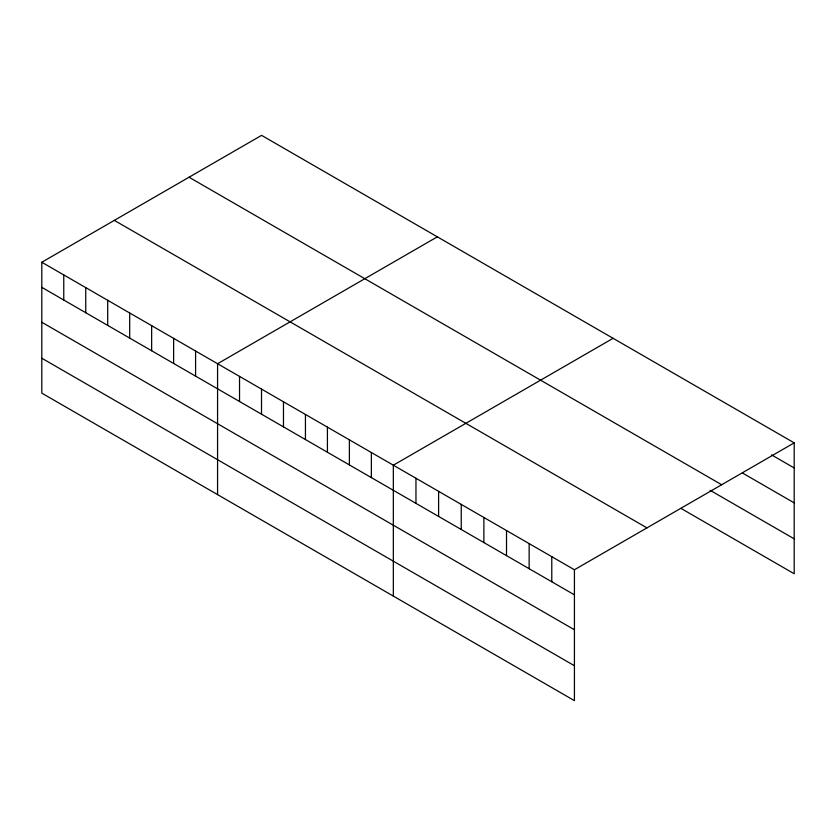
<?xml version="1.0" encoding="UTF-8"?>
<svg xmlns="http://www.w3.org/2000/svg" width="836" height="836" viewBox="0 0 836 836"><rect width="100%" height="100%" fill="white"/><g stroke="black" fill="none" stroke-linecap="round" stroke-linejoin="round"><path stroke-width="1.25" d="M41.8 262.243L574.426 569.755L574.426 700.641L41.8 393.139L41.8 262.243L261.574 135.359L794.2 442.861L794.2 573.757L681.016 508.413M437.343 236.828L217.569 363.723L217.569 494.619M613.112 338.308L393.328 465.203L393.328 596.089M574.426 569.755L794.2 442.861M771.565 454.888L794.2 467.961M742.462 472.998L794.2 502.875M189.051 177.232L721.677 484.734M710.119 490.304L794.2 538.844M114.323 220.37L646.949 527.882M41.8 287.344L574.426 594.845M41.8 322.257L574.426 629.759M41.8 358.226L574.426 665.728M551.781 556.682L551.781 581.772M529.146 543.609L529.146 568.71M506.511 530.546L506.511 555.637M483.877 517.474L483.877 542.574M461.242 504.401L461.242 529.501M438.607 491.338L438.607 516.429M415.962 478.265L415.962 503.366M371.362 452.516L371.362 477.607M349.385 439.83L349.385 464.92M327.419 427.144L327.419 452.245M305.443 414.457L305.443 439.558M283.477 401.771L283.477 426.872M261.511 389.085L261.511 414.186M239.535 376.409L239.535 401.499M195.593 351.036L195.593 376.137M173.627 338.35L173.627 363.451M151.65 325.664L151.65 350.765M129.684 312.977L129.684 338.078M107.708 300.302L107.708 325.392M85.742 287.615L85.742 312.706M63.766 274.929L63.766 300.019"/></g></svg>
